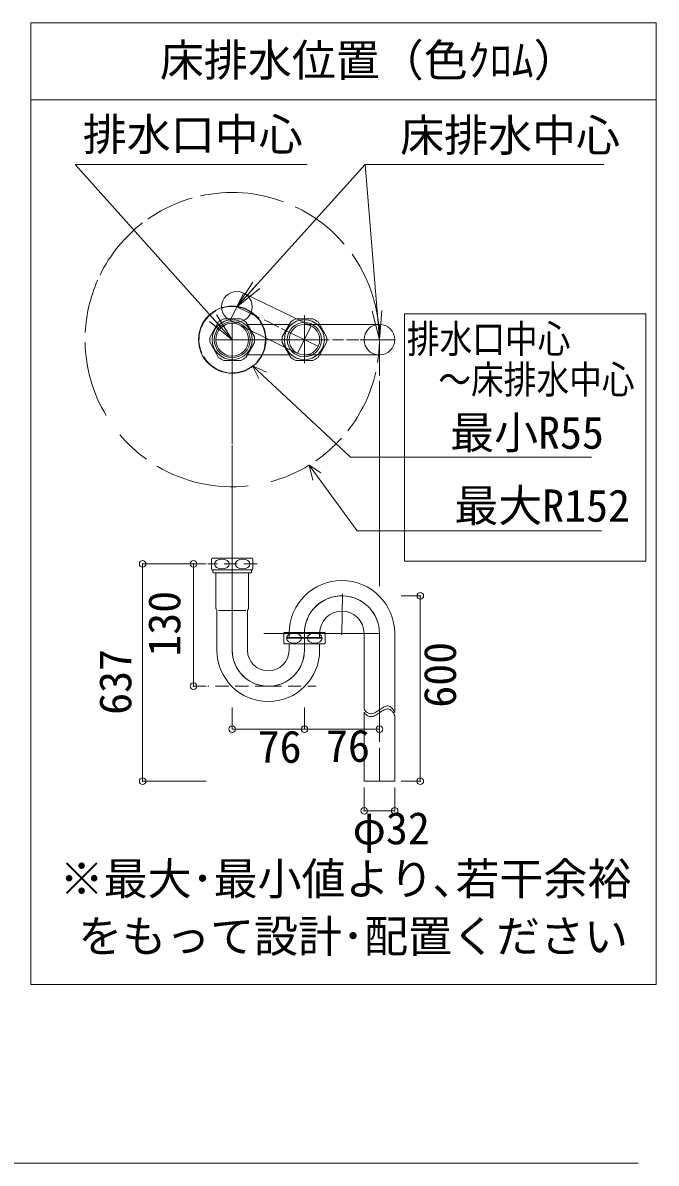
# Model space of a CAD drawing. Units: millimetres, scale not verified. Extents: x -1403 to 1414, y -962 to 946.
# Drawn here: x 1011 to 1414, y -962 to -236 of the extents above; entities that cross this region are included whole.
import ezdxf
from ezdxf.enums import TextEntityAlignment as Align

# ---------------------------------------------------------------- set-up
doc = ezdxf.new("R2010")
doc.units = ezdxf.units.MM
doc.header["$LTSCALE"] = 7
doc.header["$PDMODE"] = 32
doc.header["$PDSIZE"] = 4.2
doc.linetypes.add('DASHED1', pattern=[1.8, 1.2, -0.6])
doc.layers.add('F-0', color=7, linetype='Continuous', lineweight=15)
doc.styles.add('ＭＳ ゴシック', font='')
doc.styles.get('ＭＳ ゴシック').set_extended_font_data('MS Gothic')

msp = doc.modelspace()

# ---------------------------------------------------------------- linework, layer by layer
at = {"layer": 'F-0', "lineweight": 18}
for p, q in [((1016.098, -235.654), (1016.098, -848.154)), ((1414.223, -235.654), (1016.098, -235.654)), ((1414.223, -848.154), (1414.223, -235.654)), ((1016.098, -848.154), (1414.223, -848.154))]:
    msp.add_line(p, q, dxfattribs=at)
at = {"layer": 'F-0'}
for p, q in [((1016.098, -284.654), (1414.223, -284.654)), ((1044.313, -325.846), (1192.099, -325.846)), ((1144.276, -437.441), (1044.313, -325.846)), ((1147.281, -416.484), (1228.981, -325.846)), ((1228.981, -325.846), (1380.809, -325.846)), ((1228.981, -325.846), (1268.782, -325.846)), ((1237.989, -437.441), (1228.981, -325.846)), ((1147.281, -416.484), (1157.309, -400.785)), ((1147.281, -416.484), (1159.584, -402.835)), ((1147.281, -416.484), (1161.858, -404.886)), ((1151.553, -407.732), (1143.009, -425.236)), ((1151.553, -407.732), (1194.486, -428.689)), ((1161.564, -423.456), (1147.281, -416.484)), ((1237.989, -437.441), (1233.458, -419.372)), ((1237.989, -437.441), (1236.511, -419.126)), ((1237.989, -437.441), (1239.563, -418.879)), ((1254.009, -420.956), (1254.009, -578.547)), ((1254.009, -420.956), (1407.553, -420.956)), ((1407.553, -420.956), (1407.553, -578.547)), ((1144.276, -437.441), (1129.735, -425.798)), ((1135.582, -426.163), (1130.162, -435.551)), ((1144.276, -437.441), (1132.016, -423.754)), ((1144.276, -437.441), (1134.297, -421.711)), ((1149.697, -424.272), (1138.856, -424.272)), ((1144.276, -427.029), (1144.276, -452.512)), ((1144.276, -427.033), (1144.276, -447.854)), ((1158.391, -435.551), (1152.971, -426.163)), ((1180.631, -427.702), (1153.86, -427.702)), ((1173.952, -429.503), (1164.534, -424.906)), ((1181.52, -426.163), (1176.099, -435.551)), ((1195.634, -424.272), (1184.794, -424.272)), ((1190.214, -452.512), (1190.214, -422.101)), ((1190.214, -449.538), (1190.214, -425.344)), ((1190.214, -427.702), (1237.989, -427.702)), ((1204.329, -435.551), (1198.908, -426.163)), ((1237.989, -447.18), (1237.989, -427.702)), ((1199.226, -441.84), (1175.633, -430.324)), ((1194.486, -428.689), (1185.942, -446.193)), ((1130.162, -439.331), (1135.582, -448.72)), ((1144.276, -437.441), (1133.69, -437.441)), ((1133.864, -437.441), (1167.245, -437.441)), ((1144.276, -437.441), (1205.818, -437.441)), ((1152.971, -448.72), (1158.391, -439.331)), ((1167.245, -437.441), (1205.91, -437.441)), ((1176.099, -439.331), (1181.52, -448.72)), ((1198.908, -448.72), (1204.329, -439.331)), ((1208.078, -437.441), (1215.1, -437.441)), ((1217.118, -437.441), (1224.866, -437.441)), ((1225.673, -437.441), (1247.728, -437.441)), ((1225.673, -437.441), (1247.728, -437.441)), ((1237.989, -437.441), (1237.989, -460.317)), ((1144.276, -447.854), (1144.276, -465.471)), ((1153.86, -447.18), (1180.631, -447.18)), ((1237.989, -447.18), (1190.214, -447.18)), ((1138.856, -450.61), (1149.697, -450.61)), ((1144.276, -503.726), (1144.276, -452.512)), ((1157.29, -454.13), (1161.192, -462.256)), ((1157.29, -454.13), (1166.004, -458.118)), ((1157.29, -454.13), (1219.562, -512.37)), ((1184.794, -450.61), (1195.634, -450.61)), ((1237.989, -463.642), (1237.989, -487.579)), ((1237.989, -465.236), (1237.989, -489.219)), ((1144.276, -476.098), (1144.276, -502.876)), ((1237.989, -488.604), (1237.989, -534.315)), ((1237.989, -492.909), (1237.989, -535.135)), ((1144.276, -513.077), (1144.276, -546.231)), ((1225.891, -512.37), (1219.562, -512.37)), ((1372.94, -512.37), (1225.891, -512.37)), ((1193.372, -517.264), (1195.651, -526.819)), ((1193.372, -517.264), (1200.775, -522.31)), ((1193.372, -517.264), (1223.783, -559.171)), ((1237.989, -534.93), (1237.989, -545.589)), ((1237.989, -540.259), (1237.989, -570.802)), ((1144.276, -550.906), (1144.276, -635.938)), ((1237.989, -551.517), (1237.989, -592.638)), ((1379.352, -559.171), (1223.783, -559.171)), ((1131.108, -577.143), (1131.108, -583.472)), ((1131.554, -576.632), (1156.999, -576.632)), ((1157.445, -583.472), (1157.445, -577.143)), ((1237.989, -578.591), (1237.989, -594.448)), ((1254.009, -578.547), (1407.553, -578.547)), ((1156.986, -583.982), (1131.554, -583.982)), ((1131.554, -583.982), (1131.567, -583.982)), ((1131.554, -583.982), (1131.567, -583.982)), ((1132.026, -583.982), (1132.026, -585.432)), ((1133.864, -585.922), (1133.864, -595.902)), ((1156.036, -585.922), (1144.276, -585.922)), ((1154.689, -595.902), (1154.689, -585.922)), ((1156.526, -585.432), (1156.036, -585.922)), ((1156.526, -585.432), (1156.526, -583.982)), ((1156.986, -583.982), (1156.999, -583.982)), ((1133.864, -595.902), (1133.864, -608.421)), ((1144.276, -635.187), (1144.276, -599.026)), ((1154.689, -608.421), (1154.689, -595.902)), ((1214.427, -599.241), (1214.09, -625.517)), ((1134.456, -609.708), (1133.995, -608.911)), ((1134.538, -610.014), (1134.538, -620.283)), ((1135.573, -609.85), (1144.276, -609.85)), ((1144.276, -609.85), (1152.98, -609.85)), ((1154.015, -635.187), (1154.015, -610.014)), ((1154.558, -608.911), (1154.097, -609.708)), ((1134.538, -620.283), (1134.538, -635.187)), ((1238.001, -624.469), (1164.315, -624.469)), ((1177.045, -624.367), (1177.045, -630.695)), ((1177.492, -623.856), (1202.936, -623.856)), ((1180.475, -624.469), (1180.475, -626.551)), ((1190.214, -635.138), (1190.214, -624.469)), ((1190.226, -635.187), (1190.226, -623.387)), ((1199.953, -626.551), (1199.953, -624.469)), ((1203.383, -630.695), (1203.383, -624.367)), ((1228.25, -624.469), (1228.25, -672.73)), ((1237.989, -624.469), (1237.989, -657.958)), ((1237.989, -624.469), (1237.989, -651.467)), ((1247.728, -674.865), (1247.728, -624.469)), ((1202.923, -631.206), (1177.492, -631.206)), ((1177.492, -631.206), (1177.505, -631.206)), ((1179.342, -627.531), (1179.342, -627.164)), ((1179.342, -627.164), (1190.214, -627.164)), ((1179.863, -627.531), (1179.342, -627.531)), ((1201.086, -627.531), (1179.863, -627.531)), ((1180.475, -631.476), (1180.475, -635.187)), ((1190.214, -627.164), (1201.086, -627.164)), ((1199.953, -635.187), (1199.953, -631.476)), ((1201.086, -627.531), (1201.086, -627.164)), ((1237.989, -657.446), (1237.989, -693.659)), ((1228.25, -674.568), (1228.25, -698.644)), ((1228.25, -698.644), (1228.25, -718.668)), ((1237.989, -697.417), (1237.989, -718.668)), ((-1402.92, -961.889), (1402.848, -961.889))]:
    msp.add_line(p, q, dxfattribs=at)
at = {"layer": 'F-0', "color": 4, "lineweight": 9}
for p, q in [((1087.256, -580.189), (1087.256, -718.668)), ((1087.256, -580.189), (1127.7, -580.189)), ((1119.672, -580.189), (1119.672, -658.156)), ((1119.672, -580.189), (1127.7, -580.189)), ((1264.044, -600.597), (1251.916, -600.597)), ((1264.044, -600.597), (1264.044, -718.668)), ((1119.672, -658.156), (1127.7, -658.156)), ((1144.276, -685.439), (1144.276, -671.705)), ((1190.226, -685.439), (1190.226, -671.705)), ((1237.989, -685.439), (1237.989, -671.705)), ((1144.276, -685.439), (1190.226, -685.439)), ((1190.226, -685.439), (1237.989, -685.439)), ((1087.256, -718.668), (1127.7, -718.668)), ((1264.044, -718.668), (1251.916, -718.668)), ((1228.25, -737.515), (1228.25, -722.638)), ((1247.728, -737.515), (1247.728, -722.638)), ((1228.25, -737.515), (1247.728, -737.515))]:
    msp.add_line(p, q, dxfattribs=at)
at = {"layer": 'F-0', "color": 4, "linetype": 'DASHED1', "lineweight": 9}
for p, q in [((1125, -580.189), (1124.911, -580.189)), ((1160.108, -580.189), (1128.699, -580.189)), ((1167.245, -658.156), (1128.703, -658.156)), ((1167.245, -658.156), (1197.811, -658.156))]:
    msp.add_line(p, q, dxfattribs=at)
at = {"layer": 'F-0'}
for points in [[(1194.486, -428.689), (1185.942, -446.193), (1143.009, -425.236)], [(1144.276, -598.855), (1144.276, -548.356), (1144.276, -504.576)], [(1144.276, -585.922), (1132.516, -585.922), (1132.026, -585.432)], [(1228.25, -718.668), (1247.728, -718.668), (1247.728, -676.702)]]:
    msp.add_lwpolyline(points, dxfattribs=at)
for centre, radius in [((1147.281, -416.484), 9.739), ((1144.276, -437.441), 21.438), ((1144.276, -437.441), 12.722), ((1144.276, -437.441), 11.433), ((1190.214, -437.441), 12.722), ((1190.214, -437.441), 10.872), ((1190.214, -437.441), 10.872), ((1237.989, -437.441), 9.739)]:
    msp.add_circle(centre, radius, dxfattribs=at)
at = {"layer": 'F-0', "lineweight": 18}
for centre, radius in [((1144.276, -437.441), 10.412), ((1190.214, -437.441), 9.739)]:
    msp.add_circle(centre, radius, dxfattribs=at)
at = {"layer": 'F-0'}
for centre, radius, start, end in [((1144.276, -437.441), 93.713, 105.78741, 125.02387), ((1144.276, -437.441), 93.713, 69.55176, 102.48458), ((1144.276, -437.441), 93.713, 40.45346, 64.61694), ((1144.276, -437.441), 93.713, 127.52212, 153.93512), ((1144.276, -437.441), 93.713, 351.07633, 35.51055), ((1144.276, -437.441), 93.713, 156.12741, 177.22121), ((1144.276, -437.441), 21.163, 119.87082, 203.47911), ((1144.276, -437.441), 21.163, 38.01873, 108.88428), ((1144.276, -437.441), 14.241, 112.37215, 127.62785), ((1144.276, -437.441), 14.241, 52.37215, 67.62785), ((1144.276, -437.441), 21.163, 317.38555, 32.77859), ((1190.214, -437.441), 14.241, 112.37215, 127.62785), ((1190.214, -437.441), 14.241, 52.37215, 67.62785), ((1144.276, -437.441), 14.241, 172.37215, 187.62785), ((1144.276, -437.441), 14.241, 352.37215, 7.62785), ((1190.214, -437.441), 14.241, 172.37215, 187.62785), ((1190.214, -437.441), 14.241, 352.37215, 7.62785), ((1144.276, -437.441), 93.713, 181.04134, 211.02681), ((1144.276, -437.441), 21.163, 211.12095, 261.30647), ((1144.276, -437.441), 14.241, 232.37215, 247.62785), ((1144.276, -437.441), 14.241, 292.37215, 307.62785), ((1190.214, -437.441), 14.241, 232.37215, 247.62785), ((1190.214, -437.441), 14.241, 292.37215, 307.62785), ((1144.276, -437.441), 21.163, 269.01468, 307.94515), ((1144.276, -437.441), 93.713, 321.76369, 347.20103), ((1144.276, -437.441), 93.713, 220.25424, 234.38576), ((1144.276, -437.441), 93.713, 304.63473, 317.9845), ((1144.276, -437.441), 93.713, 239.27946, 276.17448), ((1144.276, -437.441), 93.713, 285.1851, 301.59392), ((1144.276, -437.441), 93.713, 274.56964, 274.58397), ((1135.242, -580.307), 5.206, 135.09913, 142.57199), ((1153.311, -580.307), 5.206, 37.42801, 44.90087), ((1135.242, -580.307), 5.206, 217.42801, 224.90087), ((1153.311, -580.307), 5.206, 315.09913, 322.57199), ((1214.101, -624.469), 33.626, 0, 180), ((1214.101, -624.469), 23.887, 87.94387, 180), ((1214.101, -624.469), 23.9, 0, 177.40546), ((1214.101, -624.469), 23.887, 0, 87.94387), ((1134.844, -608.421), 0.98, 180, 210), ((1133.925, -610.014), 0.613, 0, 30), ((1154.628, -610.014), 0.613, 150, 180), ((1153.709, -608.421), 0.98, 330, 0), ((1214.101, -624.469), 14.149, 0, 180), ((1181.18, -627.531), 5.206, 135.09913, 142.57199), ((1199.248, -627.531), 5.206, 37.42801, 44.90087), ((1181.18, -627.531), 5.206, 217.42801, 224.90087), ((1179.863, -626.551), 0.613, 270, 0), ((1179.863, -631.476), 0.613, 0, 26.17755), ((1200.565, -626.551), 0.613, 180, 270), ((1200.565, -631.476), 0.613, 150, 180), ((1199.248, -627.531), 5.206, 315.09913, 322.57199), ((1167.245, -635.187), 32.708, 180, 0), ((1167.245, -635.187), 22.969, 180, 270), ((1167.245, -635.187), 22.981, 181.87086, 0), ((1167.245, -635.187), 13.23, 180, 0), ((1167.245, -635.187), 22.969, 270, 0), ((1235.693, -667.948), 8.847, 212.72203, 226.60953), ((1235.693, -669.785), 8.847, 212.72203, 226.60953), ((1233.061, -670.847), 4.933, 225.702, 245.03152), ((1232.579, -671.906), 3.769, 244.86394, 266.31233), ((1231.896, -668.596), 7.17, 284.48835, 295.96465), ((1229.094, -662.865), 13.549, 296.00867, 302.489), ((1218.094, -645.568), 34.047, 302.46715, 305.15235), ((1218.094, -647.405), 34.047, 302.46715, 305.15235), ((1321.875, -792.962), 146.218, 124.52174, 125.14879), ((1321.875, -794.8), 146.218, 124.52174, 125.14879), ((1250.754, -689.507), 20.674, 120.34038, 124.6107), ((1250.754, -691.345), 20.674, 120.34038, 124.6107), ((1244.871, -679.377), 8.96, 111.45266, 120.60102), ((1244.871, -681.214), 8.96, 111.45266, 120.60102), ((1243.358, -675.445), 4.748, 96.00772, 111.8117), ((1243.358, -677.283), 4.748, 96.00772, 111.8117), ((1243.192, -674.032), 3.325, 73.97913, 95.71073), ((1243.192, -675.87), 3.325, 73.97913, 95.71073), ((1242.956, -674.491), 3.833, 51.5772, 72.48176), ((1242.956, -676.329), 3.833, 51.5772, 72.48176), ((1240.958, -676.748), 6.845, 35.29043, 50.21011), ((1240.958, -678.585), 6.845, 35.29043, 50.21011), ((1234.779, -680.888), 14.281, 24.94423, 34.52454), ((1234.779, -682.725), 14.281, 24.94423, 34.52454), ((1233.061, -672.684), 4.933, 225.702, 245.03152), ((1232.579, -673.744), 3.769, 244.86394, 266.31233), ((1232.592, -671.214), 4.461, 266.722, 284.24596), ((1232.592, -673.052), 4.461, 266.722, 284.24596), ((1231.896, -670.433), 7.17, 284.48835, 295.96465), ((1229.094, -664.703), 13.549, 296.00867, 302.489)]:
    msp.add_arc(centre, radius, start, end, dxfattribs=at)
for centre in [(1137.692, -580.307), (1150.861, -580.307), (1183.63, -627.531), (1196.798, -627.531)]:
    msp.add_ellipse(centre, major_axis=(4.694, 0), ratio=0.674074, dxfattribs=at)
at = {"layer": 'F-0', "color": 6}
for p in [(1087.256, -580.189), (1119.672, -580.189), (1264.044, -600.597), (1119.672, -658.156), (1144.276, -685.439), (1190.226, -685.439), (1237.989, -685.439), (1087.256, -718.668), (1264.044, -718.668), (1228.25, -737.515), (1247.728, -737.515)]:
    msp.add_point(p, dxfattribs=at)

# ---------------------------------------------------------------- texts
at = {"layer": 'F-0', "style": 'ＭＳ ゴシック'}
for s, p in [('床排水位置（色ｸﾛﾑ）', (1098.2, -275.867)), ('排水口中心', (1049.162, -323.168)), ('床排水中心', (1251.176, -323.697)), ('最小R55', (1283.03, -513.082)), ('最大R152', (1285.703, -559.534)), ('76', (1160.481, -713.044)), ('76', (1204.012, -712.451)), ('φ32', (1220.928, -764.964)), ('※最大･最小値より､若干余裕', (1034.388, -797.208)), ('をもって設計･配置ください', (1046.221, -833.758))]:
    msp.add_text(s, height=20.53, dxfattribs=at).set_placement(p, align=Align.BOTTOM_LEFT)
at = {"layer": 'F-0', "style": 'ＭＳ ゴシック', "width": 0.85}
for s, p in [('排水口中心', (1255.491, -451.333)), ('～床排水中心', (1275.501, -477.224))]:
    msp.add_text(s, height=17.96, dxfattribs=at).set_placement(p, align=Align.BOTTOM_LEFT)
at = {"layer": 'F-0', "style": 'ＭＳ ゴシック'}
for s, p in [('130', (1117.392, -639.316)), ('600', (1292.915, -671.812)), ('637', (1086.191, -676.334))]:
    msp.add_text(s, height=20.53, rotation=90, dxfattribs=at).set_placement(p, align=Align.BOTTOM_LEFT)

doc.saveas('drawing.dxf')
